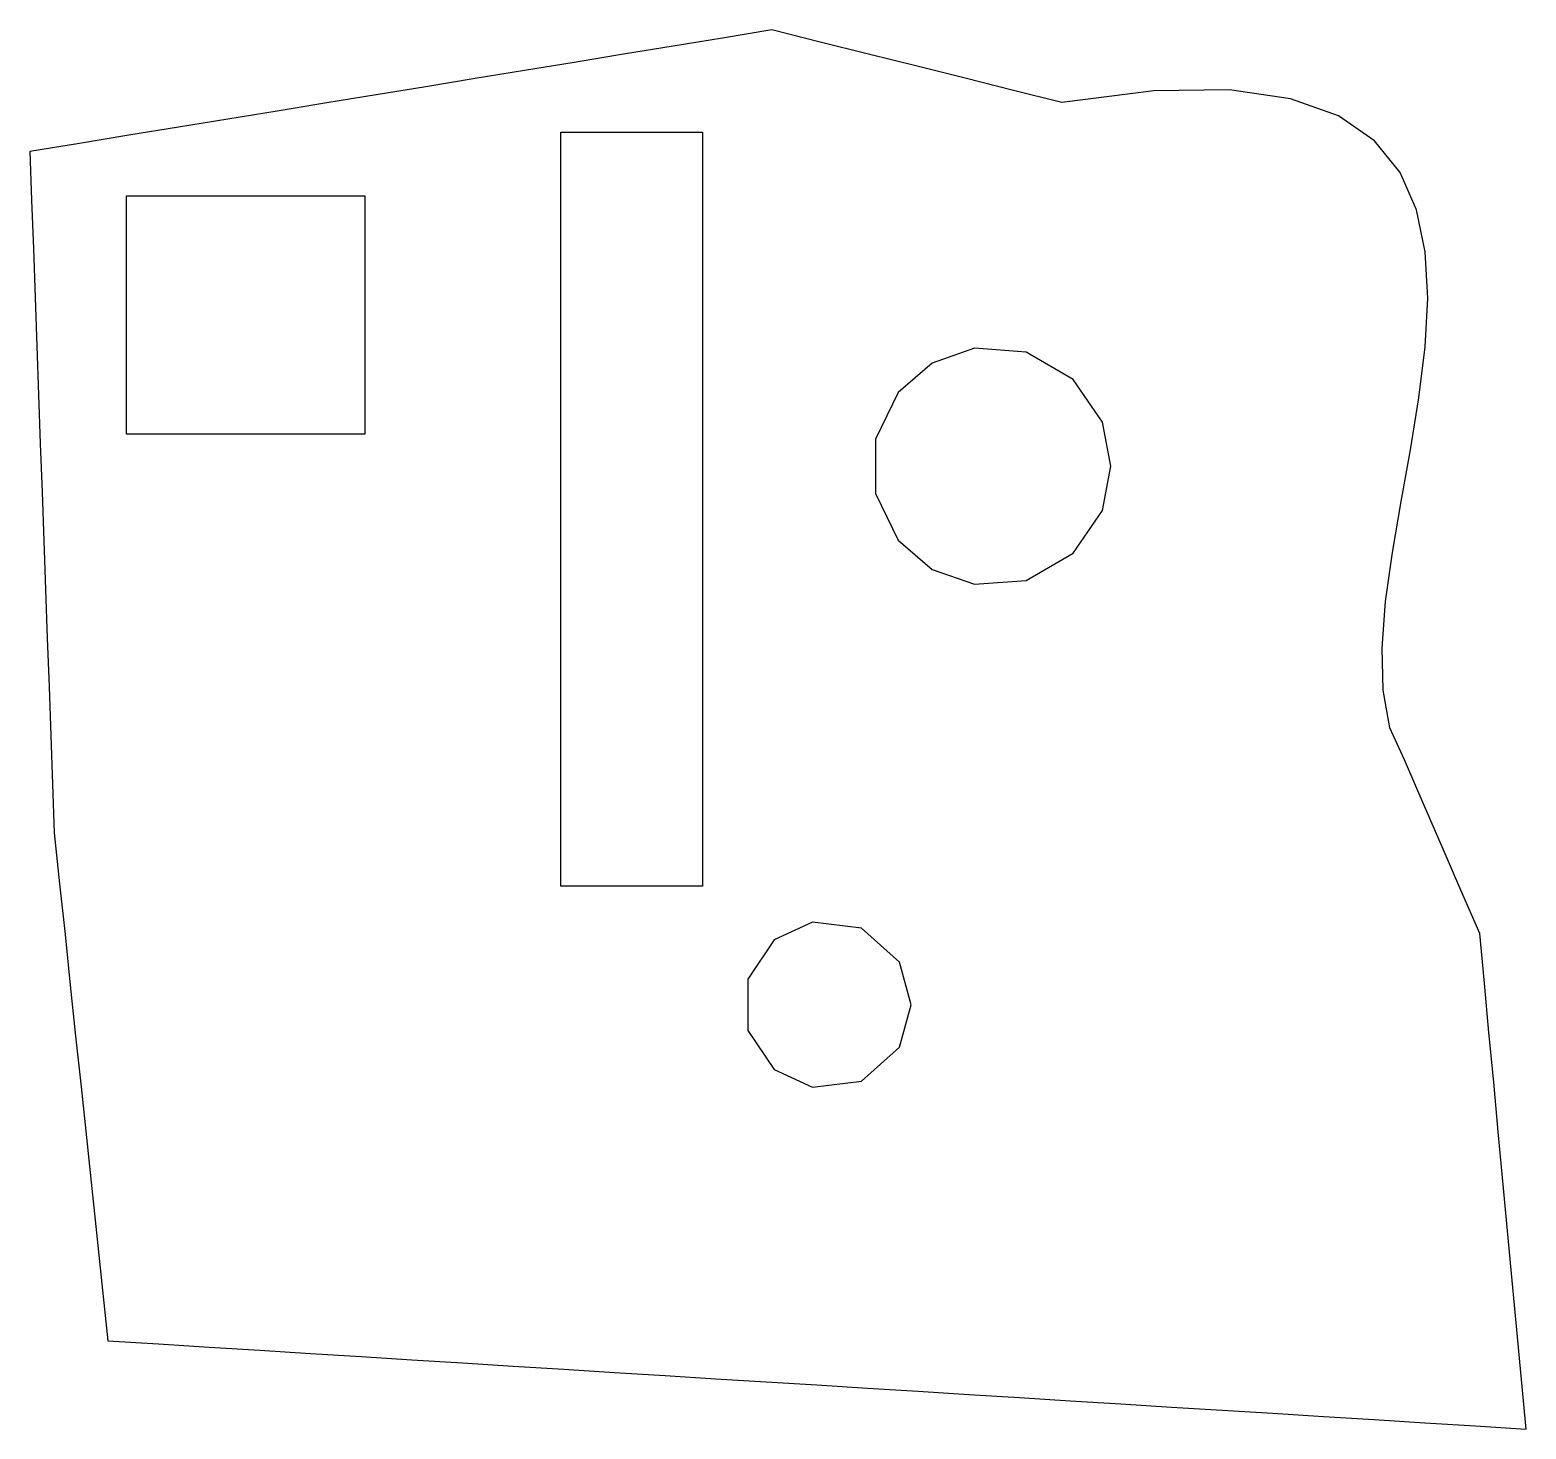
# Model space of a CAD drawing. Extents: x 32 to 178, y -168 to -32.
import ezdxf

# ---------------------------------------------------------------- set-up
doc = ezdxf.new("R2010")
doc.units = 0
doc.layers.get('0').update_dxf_attribs({"linetype": 'continuous'})

msp = doc.modelspace()

# ---------------------------------------------------------------- linework, layer by layer
at = {"color": 0}
for points in [[(104.17, -31.81), (99.34, -32.6), (94.51, -33.39), (89.67, -34.18), (84.84, -34.98), (80.01, -35.77), (75.18, -36.56), (70.35, -37.35), (65.52, -38.14), (60.68, -38.94), (55.85, -39.73), (51.02, -40.52), (46.19, -41.31), (41.36, -42.1), (36.53, -42.9), (31.69, -43.69), (31.86, -48.44), (32.03, -53.19), (32.2, -57.95), (32.37, -62.7), (32.54, -67.45), (32.71, -72.2), (32.88, -76.96), (33.05, -81.71), (33.22, -86.46), (33.39, -91.21), (33.56, -95.97), (33.73, -100.72), (33.9, -105.47), (34.07, -110.22), (34.59, -115.18), (35.12, -120.14), (35.64, -125.1), (36.16, -130.06), (36.69, -135.02), (37.21, -139.98), (37.73, -144.94), (38.26, -149.9), (38.78, -154.86), (39.3, -159.82), (44.25, -160.13), (49.2, -160.44), (54.15, -160.75), (59.09, -161.06), (64.04, -161.36), (68.99, -161.67), (73.94, -161.98), (78.88, -162.29), (83.83, -162.59), (88.78, -162.9), (93.73, -163.21), (98.67, -163.52), (103.62, -163.82), (108.57, -164.13), (113.52, -164.44), (118.46, -164.75), (123.41, -165.06), (128.36, -165.36), (133.3, -165.67), (138.25, -165.98), (143.2, -166.29), (148.15, -166.59), (153.09, -166.9), (158.04, -167.21), (162.99, -167.52), (167.94, -167.82), (172.88, -168.13), (177.83, -168.44), (177.38, -163.6), (176.93, -158.76), (176.48, -153.92), (176.02, -149.08), (175.57, -144.24), (175.12, -139.4), (174.67, -134.56), (174.21, -129.72), (173.76, -124.88), (173.31, -120.04), (171.47, -115.8), (169.63, -111.57), (167.79, -107.33), (165.95, -103.09), (164.54, -99.97), (163.86, -96.29), (163.76, -92.15), (164.11, -87.63), (164.78, -82.84), (165.64, -77.86), (166.54, -72.8), (167.36, -67.74), (167.97, -62.77), (168.22, -57.99), (167.99, -53.49), (167.13, -49.37), (165.52, -45.72), (163.02, -42.63), (159.5, -40.2), (154.82, -38.52), (148.85, -37.67), (141.46, -37.77), (132.5, -38.89), (127.78, -37.71), (123.06, -36.53), (118.34, -35.35), (113.61, -34.17), (108.89, -32.99)], [(83.54, -41.8), (88.16, -41.8), (92.77, -41.8), (97.38, -41.8), (97.38, -46.71), (97.38, -51.62), (97.38, -56.53), (97.38, -61.43), (97.38, -66.34), (97.38, -71.25), (97.38, -76.16), (97.38, -81.07), (97.38, -85.97), (97.38, -90.88), (97.38, -95.79), (97.38, -100.7), (97.38, -105.61), (97.38, -110.52), (97.38, -115.42), (92.77, -115.42), (88.16, -115.42), (83.54, -115.42), (83.54, -110.52), (83.54, -105.61), (83.54, -100.7), (83.54, -95.79), (83.54, -90.88), (83.54, -85.97), (83.54, -81.07), (83.54, -76.16), (83.54, -71.25), (83.54, -66.34), (83.54, -61.43), (83.54, -56.53), (83.54, -51.62), (83.54, -46.71)], [(41.13, -48.01), (45.79, -48.01), (50.44, -48.01), (55.1, -48.01), (59.76, -48.01), (64.41, -48.01), (64.41, -52.67), (64.41, -57.32), (64.41, -61.98), (64.41, -66.64), (64.41, -71.29), (59.76, -71.29), (55.1, -71.29), (50.44, -71.29), (45.79, -71.29), (41.13, -71.29), (41.13, -66.64), (41.13, -61.98), (41.13, -57.32), (41.13, -52.67)]]:
    msp.add_lwpolyline(points, close=True, dxfattribs=at)
for points in [[(137.28, -74.42), (136.45, -70.1), (133.6, -65.93), (129.01, -63.28), (123.97, -62.9), (119.82, -64.34), (116.49, -67.22), (114.3, -71.76), (114.3, -77.07), (116.49, -81.62), (119.82, -84.5), (123.97, -85.94), (129.01, -85.56), (133.6, -82.91), (136.45, -78.74), (137.28, -74.42)], [(117.77, -127), (116.63, -122.84), (112.92, -119.53), (108.12, -118.95), (104.4, -120.68), (101.81, -124.49), (101.81, -129.51), (104.4, -133.32), (108.12, -135.05), (112.92, -134.47), (116.63, -131.16), (117.77, -127)]]:
    msp.add_lwpolyline(points, dxfattribs=at)

doc.saveas('drawing.dxf')
